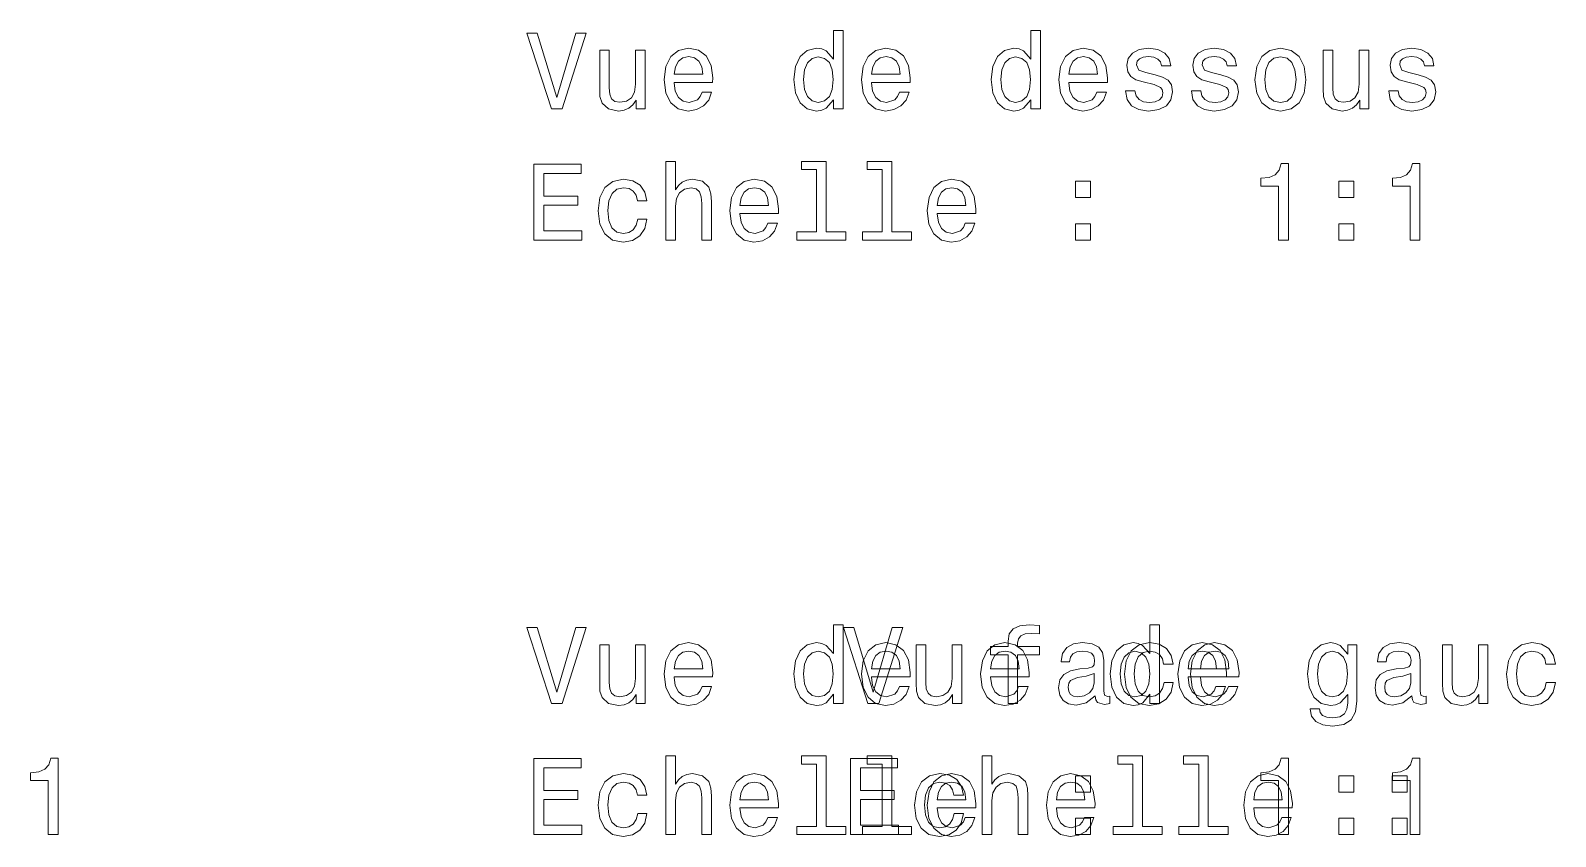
# Model space of a CAD drawing. Extents: x 291 to 828, y 188 to 662.
# Drawn here: x 438.2 to 508.6, y 309.9 to 347.1 of the extents above; entities that cross this region are included whole.
import ezdxf

# ---------------------------------------------------------------- set-up
doc = ezdxf.new("R2010")
doc.units = 0

msp = doc.modelspace()

# ---------------------------------------------------------------- linework, layer by layer
at = {"color": 7, "lineweight": 13}
for points in [[(475.256, 343.87), (475.256, 343.451), (475.699, 343.451), (475.699, 347.072), (475.261, 347.072), (475.261, 345.746), (474.923, 346.129), (474.716, 346.22), (474.479, 346.255), (474.05, 346.155), (473.717, 345.872), (473.501, 345.418), (473.425, 344.808), (473.501, 344.198), (473.717, 343.739), (474.05, 343.451), (474.479, 343.356), (474.716, 343.391), (474.928, 343.482)], [(484.364, 343.87), (484.364, 343.451), (484.807, 343.451), (484.807, 347.072), (484.369, 347.072), (484.369, 345.746), (484.031, 346.129), (483.824, 346.22), (483.587, 346.255), (483.158, 346.155), (482.825, 345.872), (482.609, 345.418), (482.533, 344.808), (482.609, 344.198), (482.825, 343.739), (483.158, 343.451), (483.587, 343.356), (483.824, 343.391), (484.036, 343.482)], [(463.369, 346.956), (462.491, 343.976), (461.588, 346.956), (461.109, 346.956), (462.239, 343.451), (462.743, 343.451), (463.848, 346.956)], [(466.571, 346.16), (466.127, 346.16), (466.127, 344.596), (466.077, 344.233), (465.931, 343.971), (465.704, 343.809), (465.406, 343.759), (465.169, 343.799), (465.018, 343.92), (464.932, 344.127), (464.912, 344.42), (464.912, 346.16), (464.468, 346.16), (464.468, 344.379), (464.483, 344.021), (464.579, 343.724), (464.872, 343.451), (465.341, 343.356), (465.593, 343.391), (465.81, 343.482), (465.996, 343.638), (466.148, 343.865), (466.148, 343.451), (466.571, 343.451)], [(467.908, 344.677), (469.683, 344.677), (469.688, 344.884), (469.607, 345.464), (469.385, 345.897), (469.032, 346.16), (468.563, 346.255), (468.104, 346.155), (467.751, 345.872), (467.524, 345.413), (467.444, 344.808), (467.519, 344.188), (467.746, 343.734), (468.094, 343.451), (468.548, 343.356), (468.941, 343.421), (469.264, 343.593), (469.501, 343.865), (469.637, 344.228), (469.199, 344.228), (469.108, 344.026), (468.977, 343.875), (468.604, 343.754), (468.316, 343.809), (468.099, 343.986), (467.958, 344.273), (467.908, 344.662)], [(467.908, 345.05), (467.963, 345.398), (468.099, 345.655), (468.306, 345.812), (468.578, 345.867), (468.846, 345.812), (469.052, 345.655), (469.178, 345.398), (469.224, 345.05)], [(474.555, 345.857), (474.847, 345.786), (475.069, 345.59), (475.2, 345.262), (475.251, 344.808), (475.2, 344.349), (475.069, 344.021), (474.847, 343.82), (474.555, 343.754), (474.277, 343.82), (474.065, 344.021), (473.924, 344.354), (473.879, 344.808), (473.924, 345.257), (474.065, 345.585), (474.277, 345.786)], [(477.016, 344.677), (478.791, 344.677), (478.796, 344.884), (478.715, 345.464), (478.493, 345.897), (478.14, 346.16), (477.671, 346.255), (477.212, 346.155), (476.859, 345.872), (476.632, 345.413), (476.552, 344.808), (476.627, 344.188), (476.854, 343.734), (477.202, 343.451), (477.656, 343.356), (478.05, 343.421), (478.372, 343.593), (478.609, 343.865), (478.746, 344.228), (478.307, 344.228), (478.216, 344.026), (478.085, 343.875), (477.712, 343.754), (477.424, 343.809), (477.207, 343.986), (477.066, 344.273), (477.016, 344.662)], [(477.016, 345.05), (477.071, 345.398), (477.207, 345.655), (477.414, 345.812), (477.686, 345.867), (477.954, 345.812), (478.16, 345.655), (478.287, 345.398), (478.332, 345.05)], [(483.663, 345.857), (483.955, 345.786), (484.177, 345.59), (484.308, 345.262), (484.359, 344.808), (484.308, 344.349), (484.177, 344.021), (483.955, 343.82), (483.663, 343.754), (483.385, 343.82), (483.173, 344.021), (483.032, 344.354), (482.987, 344.808), (483.032, 345.257), (483.173, 345.585), (483.385, 345.786)], [(486.124, 344.677), (487.899, 344.677), (487.904, 344.884), (487.823, 345.464), (487.601, 345.897), (487.248, 346.16), (486.779, 346.255), (486.32, 346.155), (485.967, 345.872), (485.74, 345.413), (485.66, 344.808), (485.735, 344.188), (485.962, 343.734), (486.31, 343.451), (486.764, 343.356), (487.158, 343.421), (487.48, 343.593), (487.717, 343.865), (487.854, 344.228), (487.415, 344.228), (487.324, 344.026), (487.193, 343.875), (486.82, 343.754), (486.532, 343.809), (486.315, 343.986), (486.174, 344.273), (486.124, 344.662)], [(486.124, 345.05), (486.179, 345.398), (486.315, 345.655), (486.522, 345.812), (486.794, 345.867), (487.062, 345.812), (487.269, 345.655), (487.395, 345.398), (487.44, 345.05)], [(490.098, 345.03), (489.669, 345.131), (489.351, 345.247), (489.246, 345.484), (489.276, 345.65), (489.382, 345.771), (489.553, 345.847), (489.8, 345.877), (490.037, 345.847), (490.224, 345.756), (490.345, 345.62), (490.395, 345.438), (490.829, 345.438), (490.829, 345.449), (490.753, 345.776), (490.547, 346.034), (490.224, 346.195), (489.8, 346.255), (489.372, 346.195), (489.059, 346.029), (488.862, 345.781), (488.802, 345.469), (488.847, 345.166), (488.988, 344.954), (489.22, 344.803), (489.558, 344.697), (490.052, 344.576), (490.355, 344.45), (490.436, 344.349), (490.466, 344.198), (490.421, 344.011), (490.3, 343.87), (490.103, 343.779), (489.841, 343.749), (489.563, 343.779), (489.362, 343.885), (489.225, 344.057), (489.17, 344.294), (488.741, 344.294), (488.812, 343.89), (489.019, 343.598), (489.346, 343.421), (489.8, 343.356), (490.274, 343.421), (490.622, 343.598), (490.834, 343.88), (490.91, 344.248), (490.854, 344.566), (490.698, 344.783), (490.441, 344.924)], [(493.134, 345.03), (492.705, 345.131), (492.387, 345.247), (492.282, 345.484), (492.312, 345.65), (492.418, 345.771), (492.589, 345.847), (492.836, 345.877), (493.073, 345.847), (493.26, 345.756), (493.381, 345.62), (493.431, 345.438), (493.865, 345.438), (493.865, 345.449), (493.789, 345.776), (493.583, 346.034), (493.26, 346.195), (492.836, 346.255), (492.408, 346.195), (492.095, 346.029), (491.898, 345.781), (491.838, 345.469), (491.883, 345.166), (492.024, 344.954), (492.256, 344.803), (492.594, 344.697), (493.088, 344.576), (493.391, 344.45), (493.472, 344.349), (493.502, 344.198), (493.457, 344.011), (493.336, 343.87), (493.139, 343.779), (492.877, 343.749), (492.599, 343.779), (492.398, 343.885), (492.261, 344.057), (492.206, 344.294), (491.777, 344.294), (491.848, 343.89), (492.055, 343.598), (492.382, 343.421), (492.836, 343.356), (493.31, 343.421), (493.658, 343.598), (493.87, 343.88), (493.946, 344.248), (493.89, 344.566), (493.734, 344.783), (493.477, 344.924)], [(494.712, 344.803), (494.793, 344.188), (495.025, 343.734), (495.393, 343.451), (495.887, 343.356), (496.377, 343.451), (496.745, 343.729), (496.977, 344.183), (497.062, 344.803), (496.977, 345.418), (496.745, 345.877), (496.377, 346.155), (495.887, 346.255), (495.393, 346.155), (495.025, 345.872), (494.793, 345.418)], [(495.166, 344.808), (495.212, 345.262), (495.353, 345.59), (495.58, 345.791), (495.887, 345.862), (496.19, 345.791), (496.417, 345.595), (496.558, 345.262), (496.609, 344.808), (496.558, 344.349), (496.417, 344.016), (496.19, 343.815), (495.887, 343.749), (495.58, 343.815), (495.353, 344.016), (495.212, 344.349)], [(499.967, 346.16), (499.524, 346.16), (499.524, 344.596), (499.473, 344.233), (499.327, 343.971), (499.1, 343.809), (498.802, 343.759), (498.565, 343.799), (498.414, 343.92), (498.328, 344.127), (498.308, 344.42), (498.308, 346.16), (497.864, 346.16), (497.864, 344.379), (497.88, 344.021), (497.975, 343.724), (498.268, 343.451), (498.737, 343.356), (498.989, 343.391), (499.206, 343.482), (499.392, 343.638), (499.544, 343.865), (499.544, 343.451), (499.967, 343.451)], [(502.242, 345.03), (501.813, 345.131), (501.496, 345.247), (501.39, 345.484), (501.42, 345.65), (501.526, 345.771), (501.697, 345.847), (501.944, 345.877), (502.181, 345.847), (502.368, 345.756), (502.489, 345.62), (502.539, 345.438), (502.973, 345.438), (502.973, 345.449), (502.898, 345.776), (502.691, 346.034), (502.368, 346.195), (501.944, 346.255), (501.516, 346.195), (501.203, 346.029), (501.006, 345.781), (500.946, 345.469), (500.991, 345.166), (501.132, 344.954), (501.364, 344.803), (501.702, 344.697), (502.197, 344.576), (502.499, 344.45), (502.58, 344.349), (502.61, 344.198), (502.565, 344.011), (502.444, 343.87), (502.247, 343.779), (501.985, 343.749), (501.707, 343.779), (501.506, 343.885), (501.369, 344.057), (501.314, 344.294), (500.885, 344.294), (500.956, 343.89), (501.163, 343.598), (501.49, 343.421), (501.944, 343.356), (502.418, 343.421), (502.766, 343.598), (502.978, 343.88), (503.054, 344.248), (502.998, 344.566), (502.842, 344.783), (502.585, 344.924)], [(461.432, 337.405), (463.651, 337.405), (463.651, 337.828), (461.896, 337.828), (461.896, 339.013), (463.459, 339.013), (463.459, 339.432), (461.896, 339.432), (461.896, 340.481), (463.611, 340.481), (463.611, 340.905), (461.432, 340.905)], [(467.519, 337.405), (467.963, 337.405), (467.963, 338.968), (468.008, 339.326), (468.155, 339.588), (468.382, 339.75), (468.684, 339.81), (468.926, 339.76), (469.078, 339.624), (469.153, 339.397), (469.178, 339.094), (469.178, 337.405), (469.622, 337.405), (469.622, 339.185), (469.602, 339.543), (469.511, 339.84), (469.214, 340.113), (468.75, 340.209), (468.498, 340.173), (468.281, 340.077), (468.099, 339.926), (467.963, 339.719), (467.963, 341.026), (467.519, 341.026)], [(474.474, 340.652), (474.474, 337.778), (473.561, 337.778), (473.561, 337.405), (475.825, 337.405), (475.825, 337.778), (474.918, 337.778), (474.918, 341.026), (473.778, 341.026), (473.778, 340.652)], [(477.51, 340.652), (477.51, 337.778), (476.597, 337.778), (476.597, 337.405), (478.862, 337.405), (478.862, 337.778), (477.954, 337.778), (477.954, 341.026), (476.814, 341.026), (476.814, 340.652)], [(495.797, 337.405), (496.256, 337.405), (496.256, 340.93), (495.913, 340.93), (495.822, 340.622), (495.64, 340.415), (495.363, 340.294), (494.98, 340.254), (494.98, 339.896), (495.797, 339.896)], [(501.869, 337.405), (502.328, 337.405), (502.328, 340.93), (501.985, 340.93), (501.894, 340.622), (501.712, 340.415), (501.435, 340.294), (501.052, 340.254), (501.052, 339.896), (501.869, 339.896)], [(466.208, 339.215), (466.647, 339.215), (466.556, 339.619), (466.339, 339.936), (466.001, 340.133), (465.562, 340.209), (465.078, 340.108), (464.71, 339.825), (464.478, 339.366), (464.398, 338.751), (464.473, 338.141), (464.7, 337.687), (465.058, 337.405), (465.547, 337.309), (465.981, 337.384), (466.319, 337.596), (466.551, 337.929), (466.652, 338.373), (466.228, 338.373), (466.153, 338.09), (466.011, 337.879), (465.81, 337.747), (465.562, 337.707), (465.255, 337.773), (465.033, 337.974), (464.897, 338.302), (464.851, 338.766), (464.897, 339.22), (465.038, 339.548), (465.265, 339.75), (465.562, 339.82), (465.825, 339.775), (466.021, 339.659), (466.153, 339.467)], [(470.944, 338.63), (472.719, 338.63), (472.724, 338.837), (472.643, 339.417), (472.421, 339.851), (472.068, 340.113), (471.599, 340.209), (471.14, 340.108), (470.787, 339.825), (470.56, 339.366), (470.48, 338.761), (470.555, 338.141), (470.782, 337.687), (471.13, 337.405), (471.584, 337.309), (471.978, 337.374), (472.3, 337.546), (472.537, 337.818), (472.673, 338.181), (472.235, 338.181), (472.144, 337.979), (472.013, 337.828), (471.64, 337.707), (471.352, 337.763), (471.135, 337.939), (470.994, 338.227), (470.944, 338.615)], [(480.052, 338.63), (481.827, 338.63), (481.832, 338.837), (481.751, 339.417), (481.529, 339.851), (481.176, 340.113), (480.707, 340.209), (480.248, 340.108), (479.895, 339.825), (479.668, 339.366), (479.588, 338.761), (479.663, 338.141), (479.89, 337.687), (480.238, 337.405), (480.692, 337.309), (481.086, 337.374), (481.408, 337.546), (481.645, 337.818), (481.782, 338.181), (481.343, 338.181), (481.252, 337.979), (481.121, 337.828), (480.748, 337.707), (480.46, 337.763), (480.243, 337.939), (480.102, 338.227), (480.052, 338.615)], [(486.431, 339.361), (487.127, 339.361), (487.127, 340.113), (486.431, 340.113)], [(498.575, 339.361), (499.271, 339.361), (499.271, 340.113), (498.575, 340.113)], [(470.944, 339.003), (470.999, 339.351), (471.135, 339.608), (471.342, 339.765), (471.614, 339.82), (471.882, 339.765), (472.088, 339.608), (472.215, 339.351), (472.26, 339.003)], [(480.052, 339.003), (480.107, 339.351), (480.243, 339.608), (480.45, 339.765), (480.722, 339.82), (480.99, 339.765), (481.197, 339.608), (481.323, 339.351), (481.368, 339.003)], [(486.431, 337.405), (487.127, 337.405), (487.127, 338.156), (486.431, 338.156)], [(498.575, 337.405), (499.271, 337.405), (499.271, 338.156), (498.575, 338.156)], [(475.256, 316.44), (475.256, 316.022), (475.699, 316.022), (475.699, 319.643), (475.261, 319.643), (475.261, 318.316), (474.923, 318.7), (474.716, 318.791), (474.479, 318.826), (474.05, 318.725), (473.717, 318.443), (473.501, 317.989), (473.425, 317.378), (473.501, 316.768), (473.717, 316.309), (474.05, 316.022), (474.479, 315.926), (474.716, 315.961), (474.928, 316.052)], [(483.315, 318.261), (483.315, 316.022), (483.758, 316.022), (483.758, 318.261), (484.767, 318.261), (484.767, 318.639), (483.758, 318.639), (483.758, 318.806), (483.794, 319.007), (483.91, 319.144), (484.106, 319.224), (484.389, 319.254), (484.767, 319.234), (484.767, 319.618), (484.288, 319.643), (483.854, 319.597), (483.552, 319.461), (483.37, 319.224), (483.315, 318.886), (483.315, 318.639), (482.503, 318.639), (482.503, 318.261)], [(489.861, 316.44), (489.861, 316.022), (490.305, 316.022), (490.305, 319.643), (489.866, 319.643), (489.866, 318.316), (489.528, 318.7), (489.322, 318.791), (489.085, 318.826), (488.656, 318.725), (488.323, 318.443), (488.106, 317.989), (488.031, 317.378), (488.106, 316.768), (488.323, 316.309), (488.656, 316.022), (489.085, 315.926), (489.322, 315.961), (489.534, 316.052)], [(463.369, 319.527), (462.491, 316.546), (461.588, 319.527), (461.109, 319.527), (462.239, 316.022), (462.743, 316.022), (463.848, 319.527)], [(477.974, 319.527), (477.097, 316.546), (476.194, 319.527), (475.715, 319.527), (476.845, 316.022), (477.349, 316.022), (478.454, 319.527)], [(466.571, 318.73), (466.127, 318.73), (466.127, 317.167), (466.077, 316.803), (465.931, 316.541), (465.704, 316.38), (465.406, 316.329), (465.169, 316.37), (465.018, 316.491), (464.932, 316.698), (464.912, 316.99), (464.912, 318.73), (464.468, 318.73), (464.468, 316.95), (464.483, 316.592), (464.579, 316.294), (464.872, 316.022), (465.341, 315.926), (465.593, 315.961), (465.81, 316.052), (465.996, 316.208), (466.148, 316.435), (466.148, 316.022), (466.571, 316.022)], [(467.908, 317.247), (469.683, 317.247), (469.688, 317.454), (469.607, 318.034), (469.385, 318.468), (469.032, 318.73), (468.563, 318.826), (468.104, 318.725), (467.751, 318.443), (467.524, 317.984), (467.444, 317.378), (467.519, 316.758), (467.746, 316.304), (468.094, 316.022), (468.548, 315.926), (468.941, 315.992), (469.264, 316.163), (469.501, 316.435), (469.637, 316.798), (469.199, 316.798), (469.108, 316.597), (468.977, 316.445), (468.604, 316.324), (468.316, 316.38), (468.099, 316.556), (467.958, 316.844), (467.908, 317.232)], [(467.908, 317.62), (467.963, 317.968), (468.099, 318.226), (468.306, 318.382), (468.578, 318.438), (468.846, 318.382), (469.052, 318.226), (469.178, 317.968), (469.224, 317.62)], [(474.555, 318.427), (474.847, 318.357), (475.069, 318.16), (475.2, 317.832), (475.251, 317.378), (475.2, 316.919), (475.069, 316.592), (474.847, 316.39), (474.555, 316.324), (474.277, 316.39), (474.065, 316.592), (473.924, 316.925), (473.879, 317.378), (473.924, 317.827), (474.065, 318.155), (474.277, 318.357)], [(477.016, 317.247), (478.791, 317.247), (478.796, 317.454), (478.715, 318.034), (478.493, 318.468), (478.14, 318.73), (477.671, 318.826), (477.212, 318.725), (476.859, 318.443), (476.632, 317.984), (476.552, 317.378), (476.627, 316.758), (476.854, 316.304), (477.202, 316.022), (477.656, 315.926), (478.05, 315.992), (478.372, 316.163), (478.609, 316.435), (478.746, 316.798), (478.307, 316.798), (478.216, 316.597), (478.085, 316.445), (477.712, 316.324), (477.424, 316.38), (477.207, 316.556), (477.066, 316.844), (477.016, 317.232)], [(477.016, 317.62), (477.071, 317.968), (477.207, 318.226), (477.414, 318.382), (477.686, 318.438), (477.954, 318.382), (478.16, 318.226), (478.287, 317.968), (478.332, 317.62)], [(481.177, 318.73), (480.733, 318.73), (480.733, 317.167), (480.683, 316.803), (480.536, 316.541), (480.309, 316.38), (480.012, 316.329), (479.775, 316.37), (479.624, 316.491), (479.538, 316.698), (479.518, 316.99), (479.518, 318.73), (479.074, 318.73), (479.074, 316.95), (479.089, 316.592), (479.185, 316.294), (479.477, 316.022), (479.946, 315.926), (480.198, 315.961), (480.415, 316.052), (480.602, 316.208), (480.753, 316.435), (480.753, 316.022), (481.177, 316.022)], [(482.513, 317.247), (484.289, 317.247), (484.294, 317.454), (484.213, 318.034), (483.991, 318.468), (483.638, 318.73), (483.169, 318.826), (482.71, 318.725), (482.357, 318.443), (482.13, 317.984), (482.049, 317.378), (482.125, 316.758), (482.352, 316.304), (482.7, 316.022), (483.154, 315.926), (483.547, 315.992), (483.87, 316.163), (484.107, 316.435), (484.243, 316.798), (483.804, 316.798), (483.714, 316.597), (483.582, 316.445), (483.209, 316.324), (482.922, 316.38), (482.705, 316.556), (482.564, 316.844), (482.513, 317.232)], [(482.513, 317.62), (482.569, 317.968), (482.705, 318.226), (482.912, 318.382), (483.184, 318.438), (483.451, 318.382), (483.658, 318.226), (483.784, 317.968), (483.83, 317.62)], [(487.344, 316.375), (487.344, 316.36), (487.369, 316.188), (487.445, 316.067), (487.763, 315.971), (488.01, 316.012), (488.01, 316.355), (487.904, 316.34), (487.763, 316.405), (487.738, 316.607), (487.738, 318.009), (487.677, 318.367), (487.501, 318.619), (487.193, 318.77), (486.759, 318.826), (486.336, 318.765), (486.023, 318.594), (485.826, 318.327), (485.761, 317.974), (485.761, 317.943), (486.159, 317.943), (486.194, 318.155), (486.305, 318.306), (486.487, 318.397), (486.744, 318.432), (486.991, 318.407), (487.168, 318.332), (487.274, 318.2), (487.309, 318.019), (487.289, 317.807), (487.208, 317.701), (487.006, 317.651), (486.628, 317.61), (486.194, 317.52), (485.887, 317.358), (485.705, 317.106), (485.65, 316.733), (485.7, 316.4), (485.856, 316.153), (486.109, 315.997), (486.457, 315.941), (486.926, 316.047)], [(489.16, 318.427), (489.453, 318.357), (489.675, 318.16), (489.806, 317.832), (489.856, 317.378), (489.806, 316.919), (489.675, 316.592), (489.453, 316.39), (489.16, 316.324), (488.883, 316.39), (488.671, 316.592), (488.53, 316.925), (488.484, 317.378), (488.53, 317.827), (488.671, 318.155), (488.883, 318.357)], [(490.496, 317.832), (490.935, 317.832), (490.844, 318.236), (490.627, 318.553), (490.289, 318.75), (489.851, 318.826), (489.367, 318.725), (488.998, 318.443), (488.766, 317.984), (488.686, 317.368), (488.761, 316.758), (488.988, 316.304), (489.346, 316.022), (489.836, 315.926), (490.269, 316.002), (490.607, 316.213), (490.839, 316.546), (490.94, 316.99), (490.516, 316.99), (490.441, 316.708), (490.3, 316.496), (490.098, 316.365), (489.851, 316.324), (489.543, 316.39), (489.321, 316.592), (489.185, 316.919), (489.14, 317.383), (489.185, 317.837), (489.326, 318.165), (489.553, 318.367), (489.851, 318.438), (490.113, 318.392), (490.31, 318.276), (490.441, 318.084)], [(491.621, 317.247), (493.397, 317.247), (493.402, 317.454), (493.321, 318.034), (493.099, 318.468), (492.746, 318.73), (492.277, 318.826), (491.818, 318.725), (491.465, 318.443), (491.238, 317.984), (491.157, 317.378), (491.233, 316.758), (491.46, 316.304), (491.808, 316.022), (492.262, 315.926), (492.655, 315.992), (492.978, 316.163), (493.215, 316.435), (493.351, 316.798), (492.912, 316.798), (492.822, 316.597), (492.691, 316.445), (492.317, 316.324), (492.03, 316.38), (491.813, 316.556), (491.672, 316.844), (491.621, 317.232)], [(491.621, 317.62), (491.677, 317.968), (491.813, 318.226), (492.02, 318.382), (492.292, 318.438), (492.559, 318.382), (492.766, 318.226), (492.892, 317.968), (492.938, 317.62)], [(492.196, 317.247), (493.971, 317.247), (493.976, 317.454), (493.895, 318.034), (493.673, 318.468), (493.32, 318.73), (492.851, 318.826), (492.392, 318.725), (492.039, 318.443), (491.812, 317.984), (491.732, 317.378), (491.807, 316.758), (492.034, 316.304), (492.382, 316.022), (492.836, 315.926), (493.23, 315.992), (493.552, 316.163), (493.789, 316.435), (493.926, 316.798), (493.487, 316.798), (493.396, 316.597), (493.265, 316.445), (492.892, 316.324), (492.604, 316.38), (492.387, 316.556), (492.246, 316.844), (492.196, 317.232)], [(492.196, 317.62), (492.251, 317.968), (492.387, 318.226), (492.594, 318.382), (492.867, 318.438), (493.134, 318.382), (493.341, 318.226), (493.467, 317.968), (493.512, 317.62)], [(499.413, 316.143), (499.413, 318.73), (498.99, 318.73), (498.99, 318.291), (498.642, 318.69), (498.43, 318.791), (498.193, 318.826), (497.764, 318.725), (497.431, 318.443), (497.214, 317.989), (497.139, 317.378), (497.214, 316.763), (497.431, 316.309), (497.764, 316.022), (498.193, 315.926), (498.435, 315.961), (498.637, 316.052), (498.99, 316.435), (498.99, 316.052), (498.949, 315.749), (498.838, 315.533), (498.626, 315.407), (498.309, 315.361), (498.031, 315.391), (497.835, 315.467), (497.719, 315.598), (497.683, 315.775), (497.255, 315.775), (497.255, 315.754), (497.32, 315.432), (497.522, 315.19), (497.845, 315.033), (498.284, 314.978), (498.808, 315.053), (499.156, 315.265), (499.353, 315.633)], [(497.598, 317.378), (497.643, 317.827), (497.779, 318.16), (497.991, 318.357), (498.273, 318.427), (498.571, 318.357), (498.793, 318.16), (498.929, 317.827), (498.979, 317.378), (498.929, 316.919), (498.793, 316.592), (498.571, 316.39), (498.273, 316.324), (497.991, 316.39), (497.779, 316.592), (497.643, 316.925)], [(501.95, 316.375), (501.95, 316.36), (501.975, 316.188), (502.051, 316.067), (502.368, 315.971), (502.616, 316.012), (502.616, 316.355), (502.51, 316.34), (502.368, 316.405), (502.343, 316.607), (502.343, 318.009), (502.283, 318.367), (502.106, 318.619), (501.799, 318.77), (501.365, 318.826), (500.941, 318.765), (500.629, 318.594), (500.432, 318.327), (500.366, 317.974), (500.366, 317.943), (500.765, 317.943), (500.8, 318.155), (500.911, 318.306), (501.093, 318.397), (501.35, 318.432), (501.597, 318.407), (501.773, 318.332), (501.879, 318.2), (501.915, 318.019), (501.894, 317.807), (501.814, 317.701), (501.612, 317.651), (501.234, 317.61), (500.8, 317.52), (500.492, 317.358), (500.311, 317.106), (500.255, 316.733), (500.306, 316.4), (500.462, 316.153), (500.714, 315.997), (501.062, 315.941), (501.531, 316.047)], [(505.465, 318.73), (505.021, 318.73), (505.021, 317.167), (504.971, 316.803), (504.825, 316.541), (504.598, 316.38), (504.3, 316.329), (504.063, 316.37), (503.912, 316.491), (503.826, 316.698), (503.806, 316.99), (503.806, 318.73), (503.362, 318.73), (503.362, 316.95), (503.377, 316.592), (503.473, 316.294), (503.766, 316.022), (504.234, 315.926), (504.487, 315.961), (504.704, 316.052), (504.89, 316.208), (505.041, 316.435), (505.041, 316.022), (505.465, 316.022)], [(508.138, 317.832), (508.577, 317.832), (508.486, 318.236), (508.269, 318.553), (507.931, 318.75), (507.492, 318.826), (507.008, 318.725), (506.64, 318.443), (506.408, 317.984), (506.327, 317.368), (506.403, 316.758), (506.63, 316.304), (506.988, 316.022), (507.477, 315.926), (507.911, 316.002), (508.249, 316.213), (508.481, 316.546), (508.582, 316.99), (508.158, 316.99), (508.082, 316.708), (507.941, 316.496), (507.74, 316.365), (507.492, 316.324), (507.185, 316.39), (506.963, 316.592), (506.827, 316.919), (506.781, 317.383), (506.827, 317.837), (506.968, 318.165), (507.195, 318.367), (507.492, 318.438), (507.755, 318.392), (507.951, 318.276), (508.082, 318.084)], [(487.294, 316.97), (487.233, 316.708), (487.072, 316.506), (486.83, 316.375), (486.532, 316.329), (486.341, 316.355), (486.204, 316.435), (486.119, 316.577), (486.094, 316.773), (486.114, 316.95), (486.194, 317.076), (486.517, 317.217), (486.926, 317.278), (487.294, 317.399)], [(501.9, 316.97), (501.839, 316.708), (501.678, 316.506), (501.436, 316.375), (501.138, 316.329), (500.946, 316.355), (500.81, 316.435), (500.724, 316.577), (500.699, 316.773), (500.719, 316.95), (500.8, 317.076), (501.123, 317.217), (501.531, 317.278), (501.9, 317.399)], [(439.017, 309.975), (439.476, 309.975), (439.476, 313.5), (439.133, 313.5), (439.042, 313.193), (438.86, 312.986), (438.583, 312.865), (438.2, 312.824), (438.2, 312.466), (439.017, 312.466)], [(461.432, 309.975), (463.651, 309.975), (463.651, 310.399), (461.896, 310.399), (461.896, 311.584), (463.459, 311.584), (463.459, 312.002), (461.896, 312.002), (461.896, 313.051), (463.611, 313.051), (463.611, 313.475), (461.432, 313.475)], [(467.519, 309.975), (467.963, 309.975), (467.963, 311.538), (468.008, 311.896), (468.155, 312.159), (468.382, 312.32), (468.684, 312.381), (468.926, 312.33), (469.078, 312.194), (469.153, 311.967), (469.178, 311.664), (469.178, 309.975), (469.622, 309.975), (469.622, 311.755), (469.602, 312.113), (469.511, 312.411), (469.214, 312.683), (468.75, 312.779), (468.498, 312.744), (468.281, 312.648), (468.099, 312.497), (467.963, 312.29), (467.963, 313.596), (467.519, 313.596)], [(474.474, 313.223), (474.474, 310.348), (473.561, 310.348), (473.561, 309.975), (475.825, 309.975), (475.825, 310.348), (474.918, 310.348), (474.918, 313.596), (473.778, 313.596), (473.778, 313.223)], [(476.038, 309.975), (478.257, 309.975), (478.257, 310.399), (476.502, 310.399), (476.502, 311.584), (478.065, 311.584), (478.065, 312.002), (476.502, 312.002), (476.502, 313.051), (478.216, 313.051), (478.216, 313.475), (476.038, 313.475)], [(477.51, 313.223), (477.51, 310.348), (476.597, 310.348), (476.597, 309.975), (478.862, 309.975), (478.862, 310.348), (477.954, 310.348), (477.954, 313.596), (476.814, 313.596), (476.814, 313.223)], [(482.125, 309.975), (482.569, 309.975), (482.569, 311.538), (482.614, 311.896), (482.76, 312.159), (482.987, 312.32), (483.29, 312.381), (483.532, 312.33), (483.683, 312.194), (483.759, 311.967), (483.784, 311.664), (483.784, 309.975), (484.228, 309.975), (484.228, 311.755), (484.208, 312.113), (484.117, 312.411), (483.82, 312.683), (483.356, 312.779), (483.103, 312.744), (482.887, 312.648), (482.705, 312.497), (482.569, 312.29), (482.569, 313.596), (482.125, 313.596)], [(489.08, 313.223), (489.08, 310.348), (488.167, 310.348), (488.167, 309.975), (490.431, 309.975), (490.431, 310.348), (489.523, 310.348), (489.523, 313.596), (488.384, 313.596), (488.384, 313.223)], [(492.116, 313.223), (492.116, 310.348), (491.203, 310.348), (491.203, 309.975), (493.467, 309.975), (493.467, 310.348), (492.559, 310.348), (492.559, 313.596), (491.42, 313.596), (491.42, 313.223)], [(495.797, 309.975), (496.256, 309.975), (496.256, 313.5), (495.913, 313.5), (495.822, 313.193), (495.64, 312.986), (495.363, 312.865), (494.98, 312.824), (494.98, 312.466), (495.797, 312.466)], [(501.869, 309.975), (502.328, 309.975), (502.328, 313.5), (501.985, 313.5), (501.894, 313.193), (501.712, 312.986), (501.435, 312.865), (501.052, 312.824), (501.052, 312.466), (501.869, 312.466)], [(466.208, 311.785), (466.647, 311.785), (466.556, 312.189), (466.339, 312.507), (466.001, 312.703), (465.562, 312.779), (465.078, 312.678), (464.71, 312.396), (464.478, 311.937), (464.398, 311.321), (464.473, 310.711), (464.7, 310.257), (465.058, 309.975), (465.547, 309.879), (465.981, 309.955), (466.319, 310.167), (466.551, 310.499), (466.652, 310.943), (466.228, 310.943), (466.153, 310.661), (466.011, 310.449), (465.81, 310.318), (465.562, 310.278), (465.255, 310.343), (465.033, 310.545), (464.897, 310.873), (464.851, 311.337), (464.897, 311.79), (465.038, 312.118), (465.265, 312.32), (465.562, 312.391), (465.825, 312.345), (466.021, 312.229), (466.153, 312.038)], [(470.944, 311.2), (472.719, 311.2), (472.724, 311.407), (472.643, 311.987), (472.421, 312.421), (472.068, 312.683), (471.599, 312.779), (471.14, 312.678), (470.787, 312.396), (470.56, 311.937), (470.48, 311.332), (470.555, 310.711), (470.782, 310.257), (471.13, 309.975), (471.584, 309.879), (471.978, 309.945), (472.3, 310.116), (472.537, 310.388), (472.673, 310.752), (472.235, 310.752), (472.144, 310.55), (472.013, 310.399), (471.64, 310.278), (471.352, 310.333), (471.135, 310.51), (470.994, 310.797), (470.944, 311.185)], [(480.814, 311.785), (481.253, 311.785), (481.162, 312.189), (480.945, 312.507), (480.607, 312.703), (480.168, 312.779), (479.684, 312.678), (479.316, 312.396), (479.084, 311.937), (479.003, 311.321), (479.079, 310.711), (479.306, 310.257), (479.664, 309.975), (480.153, 309.879), (480.587, 309.955), (480.925, 310.167), (481.157, 310.499), (481.258, 310.943), (480.834, 310.943), (480.758, 310.661), (480.617, 310.449), (480.415, 310.318), (480.168, 310.278), (479.861, 310.343), (479.639, 310.545), (479.503, 310.873), (479.457, 311.337), (479.503, 311.79), (479.644, 312.118), (479.871, 312.32), (480.168, 312.391), (480.43, 312.345), (480.627, 312.229), (480.758, 312.038)], [(480.052, 311.2), (481.827, 311.2), (481.832, 311.407), (481.751, 311.987), (481.529, 312.421), (481.176, 312.683), (480.707, 312.779), (480.248, 312.678), (479.895, 312.396), (479.668, 311.937), (479.588, 311.332), (479.663, 310.711), (479.89, 310.257), (480.238, 309.975), (480.692, 309.879), (481.086, 309.945), (481.408, 310.116), (481.645, 310.388), (481.782, 310.752), (481.343, 310.752), (481.252, 310.55), (481.121, 310.399), (480.748, 310.278), (480.46, 310.333), (480.243, 310.51), (480.102, 310.797), (480.052, 311.185)], [(485.549, 311.2), (487.325, 311.2), (487.33, 311.407), (487.249, 311.987), (487.027, 312.421), (486.674, 312.683), (486.205, 312.779), (485.746, 312.678), (485.393, 312.396), (485.166, 311.937), (485.085, 311.332), (485.161, 310.711), (485.388, 310.257), (485.736, 309.975), (486.19, 309.879), (486.583, 309.945), (486.906, 310.116), (487.143, 310.388), (487.279, 310.752), (486.84, 310.752), (486.75, 310.55), (486.618, 310.399), (486.245, 310.278), (485.958, 310.333), (485.741, 310.51), (485.6, 310.797), (485.549, 311.185)], [(486.431, 311.932), (487.127, 311.932), (487.127, 312.683), (486.431, 312.683)], [(494.657, 311.2), (496.433, 311.2), (496.438, 311.407), (496.357, 311.987), (496.135, 312.421), (495.782, 312.683), (495.313, 312.779), (494.854, 312.678), (494.501, 312.396), (494.274, 311.937), (494.193, 311.332), (494.269, 310.711), (494.496, 310.257), (494.844, 309.975), (495.298, 309.879), (495.691, 309.945), (496.014, 310.116), (496.251, 310.388), (496.387, 310.752), (495.948, 310.752), (495.858, 310.55), (495.727, 310.399), (495.353, 310.278), (495.066, 310.333), (494.849, 310.51), (494.708, 310.797), (494.657, 311.185)], [(498.575, 311.932), (499.271, 311.932), (499.271, 312.683), (498.575, 312.683)], [(501.037, 311.932), (501.733, 311.932), (501.733, 312.683), (501.037, 312.683)], [(470.944, 311.574), (470.999, 311.922), (471.135, 312.179), (471.342, 312.335), (471.614, 312.391), (471.882, 312.335), (472.088, 312.179), (472.215, 311.922), (472.26, 311.574)], [(480.052, 311.574), (480.107, 311.922), (480.243, 312.179), (480.45, 312.335), (480.722, 312.391), (480.99, 312.335), (481.197, 312.179), (481.323, 311.922), (481.368, 311.574)], [(485.549, 311.574), (485.605, 311.922), (485.741, 312.179), (485.948, 312.335), (486.22, 312.391), (486.487, 312.335), (486.694, 312.179), (486.82, 311.922), (486.866, 311.574)], [(494.657, 311.574), (494.713, 311.922), (494.849, 312.179), (495.056, 312.335), (495.328, 312.391), (495.595, 312.335), (495.802, 312.179), (495.928, 311.922), (495.974, 311.574)], [(486.431, 309.975), (487.127, 309.975), (487.127, 310.726), (486.431, 310.726)], [(498.575, 309.975), (499.271, 309.975), (499.271, 310.726), (498.575, 310.726)], [(501.037, 309.975), (501.733, 309.975), (501.733, 310.726), (501.037, 310.726)]]:
    msp.add_lwpolyline(points, close=True, dxfattribs=at)

doc.saveas('drawing.dxf')
